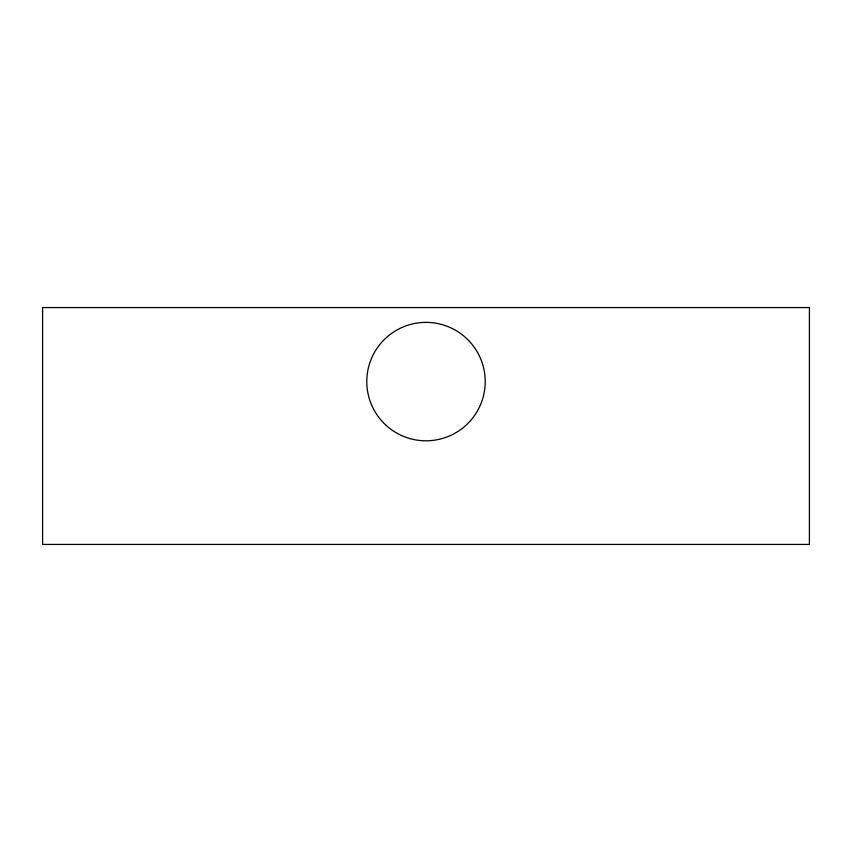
<?xml version="1.0" encoding="UTF-8"?>
<svg xmlns="http://www.w3.org/2000/svg" width="852" height="852" viewBox="0 0 852 852"><rect width="100%" height="100%" fill="white"/><g stroke="black" fill="none" stroke-linecap="round" stroke-linejoin="round"><path stroke-width="1.28" d="M809.4 307.572L42.6 307.572L42.6 544.428L809.4 544.428L809.4 307.572M386.244 425.478A59.214 59.214 0 0 0 483.883 394.071A59.214 59.214 0 0 0 407.874 325.219A59.214 59.214 0 0 0 386.244 425.478"/></g></svg>
